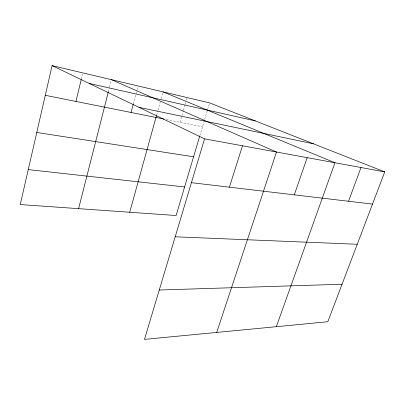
<?xml version="1.0" encoding="UTF-8"?>
<svg xmlns="http://www.w3.org/2000/svg" width="405" height="405" viewBox="0 0 405 405"><rect width="100%" height="100%" fill="white"/><g stroke="black" fill="none" stroke-linecap="round" stroke-linejoin="round"><path stroke-width="0.3" stroke-dasharray="2.02 1.52" d="M81.37 78.975L82.544 74.12M108.332 91.884L109.421 87.607M109.578 86.999L111.289 80.281M133.306 104.044L136.991 90.199M137.153 89.596L137.953 86.589M156.634 115.015L157.813 110.757M157.985 110.145L160.345 101.625M161.185 98.582L162.871 92.492M179.982 122.259L183.268 110.818M183.445 110.216L184.999 104.799M185.171 104.196L185.692 102.389M186.386 99.979L187.08 97.575M199.822 135.771L204.454 120.204M204.631 119.607L207.466 110.059M207.649 109.466L209.598 102.9M166.43 119.546L202.505 126.765"/><path stroke-width="0.61" d="M52.088 65.625L204.56 138.839L144.469 339.375L327.817 321.737L384.75 171.882L209.598 102.9L52.088 65.625L20.25 204.545L176.114 215.521L199.645 136.374M75.927 101.437L81.223 79.582M78.6 208.651L108.332 91.884M131.063 112.468L133.306 104.044M129.706 212.25L156.467 115.627M229.392 187.171L242.484 145.795M216.7 332.424L276.488 152.027L111.441 79.674M294.319 194.845L307.157 157.651M276.342 326.688L334.95 162.749L163.043 91.884M348.543 201.255L360.997 167.523M159.261 290.02L342.063 284.244M175.208 236.798L357.25 244.266M28.259 169.589L184.604 186.958M191.423 182.68L372.514 204.09M36.769 132.465L193.575 156.791M204.56 138.839L384.75 171.882M45.284 95.307L163.969 119.055M138.991 107.355L313.435 143.795M89.181 83.44L255.317 120.908"/></g></svg>
